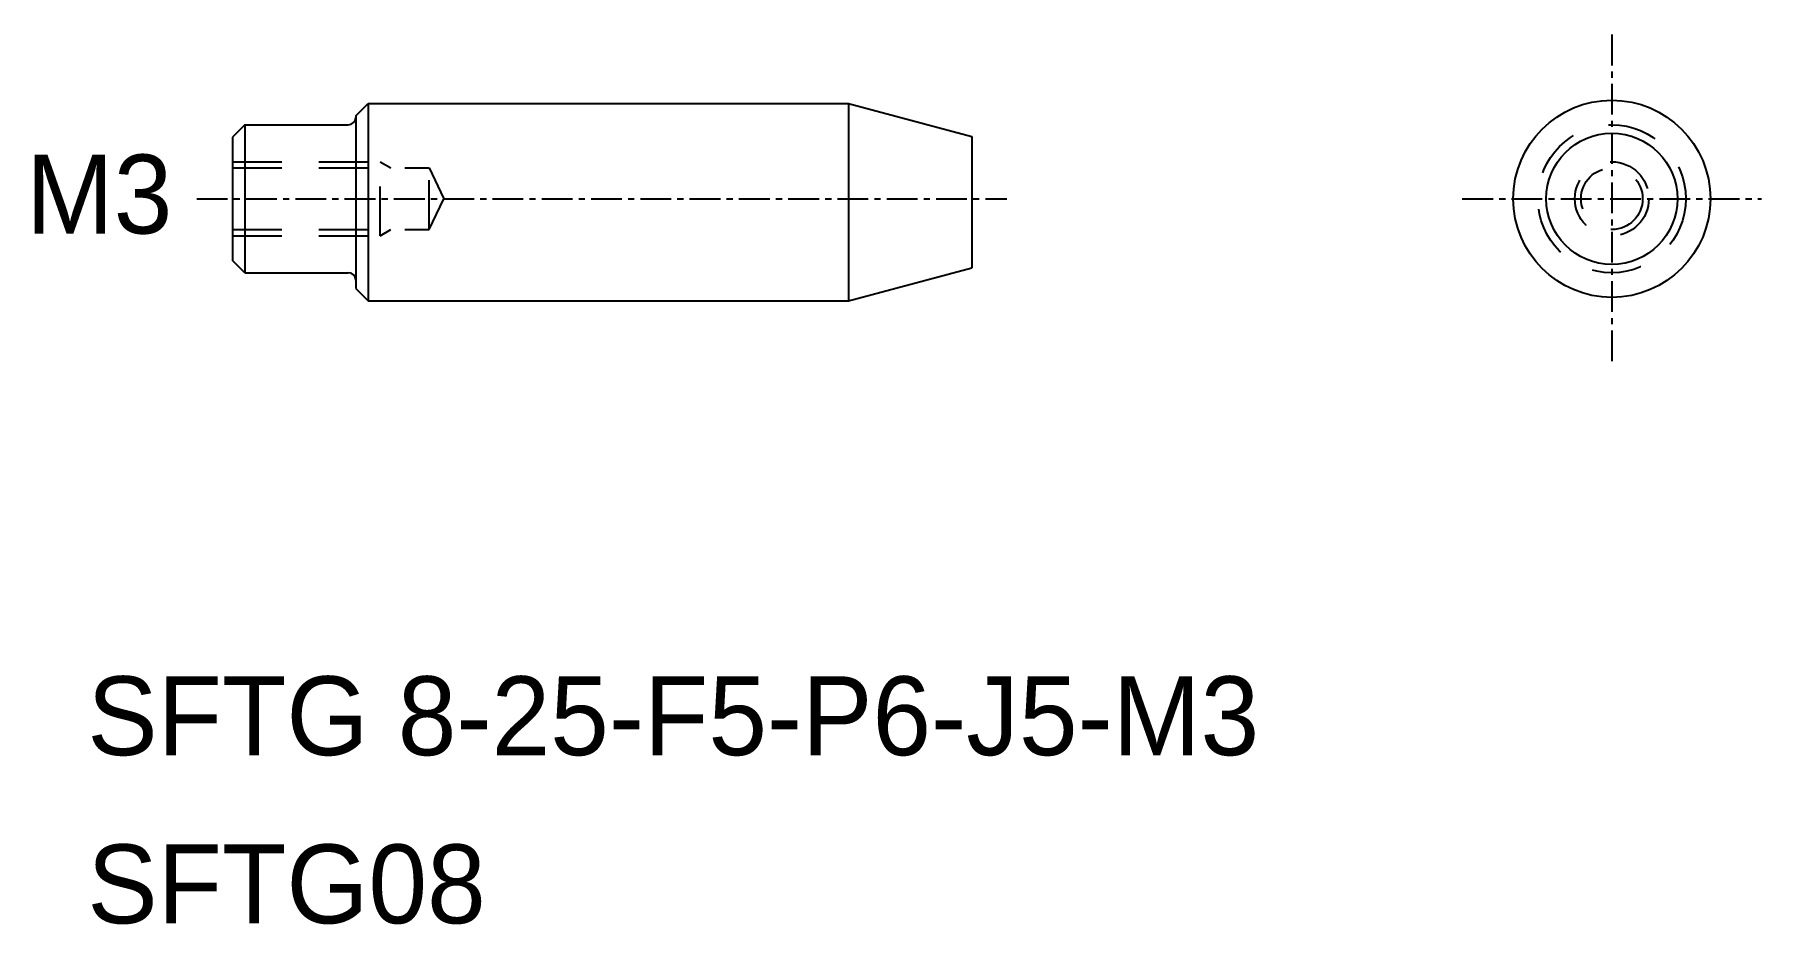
# Model space of a CAD drawing. Extents: x 259.7 to 329.7, y 86.8 to 122.9.
import ezdxf

# ---------------------------------------------------------------- set-up
doc = ezdxf.new("R2010")
doc.units = 0
doc.linetypes.add('CENTER', pattern=[2, 1.25, -0.25, 0.25, -0.25])
doc.linetypes.add('DASHED', pattern=[3.5, 2, -1.5])
doc.layers.get('0').update_dxf_attribs({"linetype": 'CONTINUOUS'})
doc.layers.add('CENTER', color=1, linetype='CENTER')

msp = doc.modelspace()

# ---------------------------------------------------------------- linework, layer by layer
at = {"color": 7, "linetype": 'CONTINUOUS'}
for p, q in [((272.688, 119.563), (273.188, 120.063)), ((273.188, 120.063), (292.688, 120.063)), ((273.188, 120.063), (273.188, 112.063)), ((279.188, 120.063), (279.188, 120.063)), ((285.188, 120.063), (285.188, 120.063)), ((292.688, 120.063), (292.688, 112.063)), ((292.688, 120.063), (297.688, 118.724)), ((268.188, 119.203), (267.688, 118.703)), ((268.188, 119.203), (268.188, 113.203)), ((268.188, 119.203), (272.388, 119.203)), ((272.688, 119.563), (272.688, 119.503)), ((272.688, 119.503), (272.688, 112.563)), ((267.688, 118.703), (267.688, 113.703)), ((297.688, 118.724), (297.688, 113.403)), ((268.188, 113.203), (267.688, 113.703)), ((268.188, 113.203), (272.388, 113.203)), ((272.688, 112.903), (272.688, 112.563)), ((292.688, 112.063), (297.688, 113.403)), ((272.688, 112.563), (273.188, 112.063)), ((273.188, 112.063), (292.688, 112.063))]:
    msp.add_line(p, q, dxfattribs=at)
at = {"color": 3, "linetype": 'DASHED'}
for p, q in [((267.688, 117.703), (273.688, 117.703)), ((267.688, 117.453), (275.664, 117.453)), ((273.688, 114.703), (273.688, 117.703)), ((273.688, 117.703), (274.121, 117.453)), ((275.664, 114.953), (275.664, 117.453)), ((275.664, 117.453), (276.259, 116.203)), ((275.664, 114.953), (276.259, 116.203)), ((267.688, 114.953), (275.664, 114.953)), ((273.688, 114.703), (274.121, 114.953)), ((267.688, 114.703), (273.688, 114.703))]:
    msp.add_line(p, q, dxfattribs=at)
at = {"color": 7, "linetype": 'CONTINUOUS'}
for radius in [4, 2.66]:
    msp.add_circle((323.662, 116.203), radius, dxfattribs=at)
at = {"color": 3, "linetype": 'DASHED'}
for radius in [3, 1.5, 1.25]:
    msp.add_circle((323.662, 116.203), radius, dxfattribs=at)
at = {"color": 7, "linetype": 'CONTINUOUS'}
for centre, start, end in [((272.388, 119.503), 270, 0), ((272.388, 112.903), 0, 90)]:
    msp.add_arc(centre, 0.3, start, end, dxfattribs=at)
at = {"layer": 'CENTER', "color": 1, "linetype": 'CENTER'}
for p, q in [((323.662, 122.865), (323.662, 109.542)), ((266.24, 116.203), (299.113, 116.203)), ((317.59, 116.203), (329.733, 116.203))]:
    msp.add_line(p, q, dxfattribs=at)

# ---------------------------------------------------------------- texts
at = {"color": 7, "linetype": 'CONTINUOUS'}
for s, p in [('M3', (259.305, 114.794)), ('SFTG 8-25-F5-P6-J5-M3', (261.797, 93.631)), ('SFTG08', (261.797, 86.81))]:
    msp.add_text(s, height=3.2, dxfattribs=at).set_placement(p)

doc.saveas('drawing.dxf')
